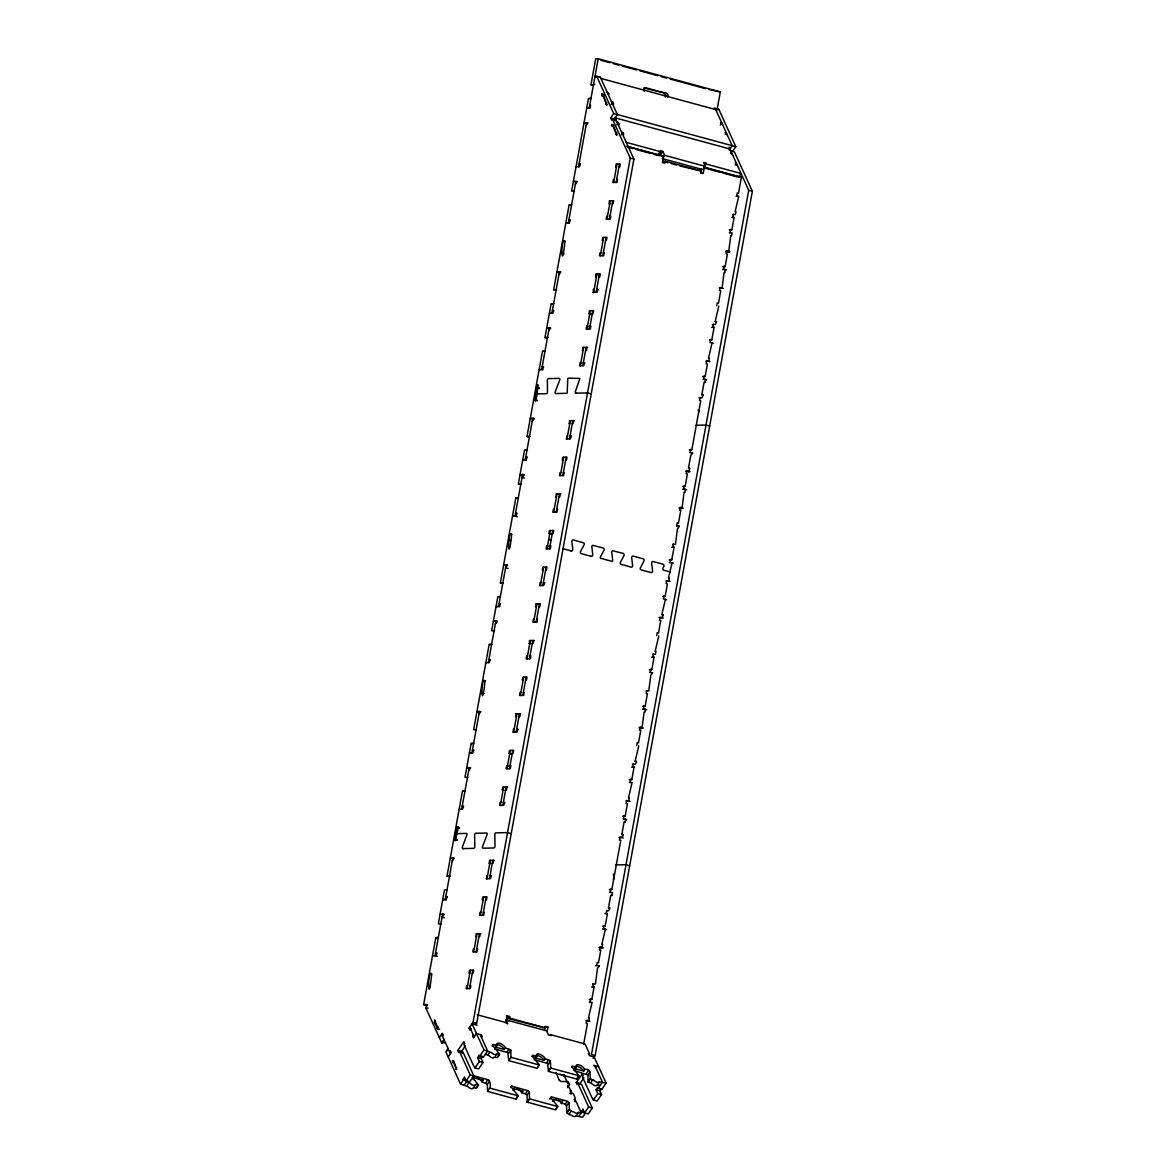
<?xml version="1.0" encoding="UTF-8"?>
<svg xmlns="http://www.w3.org/2000/svg" width="1176" height="1176" viewBox="0 0 1176 1176"><rect width="100%" height="100%" fill="white"/><g stroke="black" fill="none" stroke-linecap="round" stroke-linejoin="round"><path stroke-width="1.5" d="M590.896 556.336L591.205 556.336A1.499 1.25 88.9 0 0 592.719 554.763L591.822 546.546A1.499 1.25 88.9 0 1 592.748 545.326L603.2 547.987A1.499 1.25 88.9 0 1 603.92 548.56L604.155 549.177A1.499 1.25 88.9 0 1 604.023 550.192L600.451 556.865A1.499 1.25 88.9 0 0 600.407 558.218L612.24 561.422A1.499 1.25 88.9 0 0 612.667 560.173L611.755 552.294A1.499 1.25 88.9 0 1 612.696 550.736L623.133 553.396A1.499 1.25 88.9 0 1 623.971 555.601L620.399 562.275A1.499 1.25 88.9 0 0 620.707 564.171L631.1 567.155A1.499 1.25 88.9 0 0 632.615 565.582L631.703 557.703A1.499 1.25 88.9 0 1 633.217 556.13L643.081 558.806A1.499 1.25 88.9 0 1 643.816 559.364L644.051 559.996A1.499 1.25 88.9 0 1 643.919 561.011L640.2 568.346A1.499 1.25 88.9 0 0 641.185 569.89L651.342 572.594A1.499 1.25 88.9 0 0 652.562 570.992L651.651 563.113A1.499 1.25 88.9 0 1 651.886 562.113L652.312 561.672A1.499 1.25 88.9 0 1 653.165 561.54L663.029 564.215A1.499 1.25 88.9 0 1 663.97 566.112L663.043 567.949A1.499 1.25 88.9 0 0 663.837 570.228L670.129 571.933M511.678 534.36C507.312 528.524 507.929 570.286 511.678 534.36L510.413 534.389M564.995 241.227C560.643 235.376 561.261 277.139 564.995 241.227L563.745 241.256M485.012 680.933C480.646 675.083 481.263 716.845 485.012 680.933L483.762 680.963M571.036 1094.283C572.05 1089.314 577.24 1099.883 574.461 1101.544M431.68 974.066C427.388 967.054 427.902 1011.433 431.68 974.066L430.431 974.095L431.342 974.345M463.491 848.749L462.888 848.587A1.499 0.808 -74.8 0 1 462.315 847.146L467.004 834.607A1.499 0.808 -74.8 0 0 466.402 833.431L457.229 833.608M537.226 393.901L546.399 393.725A1.499 0.808 -74.8 0 0 547.501 392.24L547.355 379.804A1.499 0.808 -74.8 0 1 548.384 378.599L559.232 378.378A1.499 0.808 -74.8 0 1 559.805 379.833L555.145 392.093A1.499 0.808 -74.8 0 0 555.719 393.548L566.553 393.328A1.499 0.808 -74.8 0 0 567.229 392.887L567.729 378.878A1.499 0.808 -74.8 0 1 568.552 378.202L579.9 378.407L575.27 391.961A1.499 0.808 -74.8 0 0 575.872 393.151L576.475 393.313M535.139 398.502C535.198 413.276 541.724 359.709 534.86 400.031L537.3 400.693M427.285 1005.642L423.625 1004.657L435.826 937.551L438.325 937.507M452.789 858.039L445.234 899.567L446.454 899.89M461.683 809.176L469.224 767.649L470.459 767.987M471.899 752.993L479.455 711.465M488.334 662.617L495.89 621.09M506.121 564.906L498.565 606.434L499.785 606.757M551.882 313.286L559.438 271.759M575.887 181.383L568.331 222.911L569.551 223.234M578.548 166.727L586.545 122.76M589.22 108.089L598.187 58.8L720.315 91.919L716.978 110.235M534.86 400.031L536.109 400.016L536.388 398.488M445.454 1042.789L441.691 1042.759L425.639 1007.538L427.564 1004.76M432.503 955.794L435.84 955.735L436.987 952.972M444.469 917.809L442.029 917.148L444.014 914.369M443.955 899.949L442.735 899.611L446.071 899.552L447.218 896.788M452.26 860.964L454.23 858.186M459.169 809.235L462.506 809.162L463.653 806.398M468.695 770.589L470.679 767.796M470.121 753.243L469.4 753.052L472.737 752.978L473.869 750.215M478.911 714.405L480.896 711.612M486.57 662.852L485.835 662.661L489.172 662.602L490.319 659.824M495.361 624.015L497.345 621.237M497.286 606.801L496.051 606.478L499.388 606.404L500.535 603.641M508.032 568.493L505.577 567.832L507.562 565.053M513.721 516.426L512.501 516.088L515.838 516.029L516.984 513.265M524.467 478.103L522.026 477.441L523.996 474.663M523.937 460.242L522.717 459.904L526.054 459.845L527.201 457.082M532.243 421.258L534.227 418.48M540.387 369.852L539.167 369.529L542.504 369.455L543.65 366.691M548.692 330.882L550.662 328.104M550.118 313.536L549.383 313.345L552.72 313.272L553.867 310.508M558.909 274.699L560.893 271.906M566.567 223.161L565.832 222.955L569.169 222.896L570.316 220.132M575.358 184.309L577.328 181.53M576.049 166.772L579.386 166.713L580.532 163.934M586.015 125.685L588 122.907M494.273 860.45L489.481 860.362L489.569 863.463M566.759 439.148L566.685 436.046L567.508 436.031M476.236 936.743L476.162 933.641L480.94 933.729M486.761 878.84L486.688 875.752L487.525 875.738M500.094 805.56L500.02 802.458L500.858 802.444M504.034 790.243L502.284 790.007L502.814 787.082L507.606 787.156M507.517 765.811L506.68 765.826L506.15 768.751L510.325 768.678L510.854 765.738L510.016 765.752M511.398 754.022L508.958 753.36L509.487 750.435L513.662 750.347L513.118 753.287L512.295 753.302M513.427 732.28L513.353 729.179L514.191 729.164M518.954 716.654L519.792 716.64L520.321 713.714L516.146 713.788L515.617 716.728L516.455 716.713M529.567 643.61L529.479 640.508L534.257 640.597M538.946 606.728L539.784 606.713L540.313 603.788L536.153 603.861L535.609 606.801L536.447 606.787M540.093 585.707L540.019 582.62L540.842 582.59M547.516 545.958L546.678 545.973L546.149 548.898L550.324 548.825L550.853 545.885L550.015 545.899M551.397 534.169L548.942 533.507L549.486 530.582L553.646 530.494L553.117 533.434L552.279 533.448M556.219 497.036L556.145 493.935L560.923 494.023M569.551 423.757L569.478 420.655L574.255 420.743M580.091 365.854L580.018 362.767L581.767 362.987M582.884 350.463L582.811 347.376L587.588 347.449M587.515 326.105L586.677 326.119L586.148 329.045L590.308 328.971L590.852 326.031L590.014 326.061M591.381 314.33L588.941 313.654L589.47 310.729L593.645 310.64L593.116 313.58L592.278 313.595M593.424 292.574L593.336 289.472L594.174 289.458M598.952 276.948L599.775 276.933L600.319 274.008L596.144 274.082L595.615 277.022L596.438 277.007M466.99 988.59L470.326 970.273M473.663 951.943L476.986 933.626M480.322 915.31L483.659 896.979M486.982 878.663L490.319 860.347M500.315 805.384L503.651 787.053M506.988 768.737L510.325 750.42M513.647 732.089L516.984 713.773M520.321 695.457L523.658 677.126M526.98 658.81L530.317 640.494M533.654 622.178L536.976 603.847M540.313 585.53L543.65 567.214M546.987 548.883L550.309 530.567M553.646 512.251L556.983 493.92M560.32 475.604L563.642 457.288M566.979 438.957L570.316 420.64M580.312 365.677L583.649 347.361M586.971 329.03L590.308 310.714M593.645 292.398L596.982 274.067M600.304 255.751L603.641 237.434M606.978 219.104L610.315 200.787M613.637 182.471L616.974 164.14M469.489 988.546L472.825 970.215M476.162 951.898L479.485 933.582M482.821 915.251L486.158 896.935M489.495 878.619L492.817 860.288M502.828 805.325L506.15 787.009M509.487 768.692L512.824 750.361M516.161 732.045L519.483 713.729M522.82 695.398L526.157 677.082M529.479 658.766L532.816 640.435M536.153 622.119L539.49 603.803M542.812 585.486L546.149 567.155M549.486 548.839L552.823 530.523M556.145 512.192L559.482 493.876M562.819 475.56L566.156 457.229M569.478 438.913L572.815 420.596M582.811 365.633L586.148 347.302M589.485 328.986L592.807 310.67M596.144 292.339L599.481 274.023M602.818 255.706L606.14 237.376M609.477 219.059L612.814 200.743M616.15 182.412L619.473 164.096M478.955 936.508L479.793 936.493L480.322 933.568M486.158 878.678L490.319 878.604L491.465 875.826M492.288 863.228L493.126 863.213L493.655 860.273M499.491 805.398L503.651 805.31L504.798 802.547M505.621 789.949L506.459 789.919L506.988 786.994M512.824 732.119L516.984 732.031L518.131 729.267M532.287 643.375L533.125 643.36L533.654 640.42M539.475 585.545L543.65 585.457L544.797 582.693M558.953 496.801L559.791 496.786L560.32 493.861M566.141 438.971L570.316 438.898L571.462 436.134M572.286 423.522L573.109 423.507L573.653 420.567M579.474 365.692L583.649 365.604L584.795 362.84M586.53 350.492L585.619 350.242L586.442 350.228L586.986 347.287M592.807 292.412L596.982 292.324L598.128 289.561M470.665 1029.059L469.9 1030.161L469.018 1028.221L473.031 1022.4L630.248 158.143L612.314 118.776L612.167 120.055M614.989 117.615L633.923 159.142L476.692 1023.399L473.031 1022.4M506.033 1022.517L507.224 1015.946L509.664 1016.608L509.399 1018.078L506.9 1018.122L507.165 1016.652L509.664 1016.608M626.587 146.162L663.631 156.202L662.558 162.067L664.999 162.729L665.263 161.259L701.087 170.976L679.831 165.934M665.263 161.259L662.764 161.318L662.5 162.773L664.999 162.729M506.9 1018.122L542.783 1027.471M545.032 1029.235L545.488 1026.325L547.928 1026.986L547.149 1031.308M701.572 168.756L700.764 173.151L703.263 173.107L704.336 167.242L741.38 177.282L738.469 193.29L737.249 192.952L736.72 195.892M590.058 1002.011L590.602 999.085L591.822 999.409L594.086 986.958L592.866 986.62L593.395 983.695M596.732 965.364L597.261 962.438L598.481 962.777L600.745 950.311L599.525 949.987L600.069 947.048L603.317 947.929M606.728 910.4L606.199 913.34L607.419 913.664L605.155 926.129L602.641 926.173M610.065 892.084L610.594 889.159L611.814 889.482L620.752 840.384L619.531 840.061L620.061 837.121L623.324 838.003M630.057 782.158L630.586 779.232L631.821 779.556L634.085 767.105L632.864 766.767L633.394 763.841M636.731 745.525L637.26 742.585L638.48 742.923L640.744 730.458L639.524 730.134L640.053 727.194L643.316 728.076M646.726 690.562L646.197 693.487L647.417 693.811L645.139 706.276L642.64 706.32M650.063 672.231L650.593 669.306L651.813 669.629L654.077 657.178L652.856 656.84L653.386 653.915M656.722 635.599L657.252 632.659L658.472 632.997L660.75 620.531L659.53 620.208L660.059 617.268L663.308 618.15M673.392 543.988L672.848 546.913L674.083 547.252L671.805 559.702L669.306 559.761M676.715 525.672L677.258 522.732L678.479 523.07L680.742 510.605L679.522 510.281L680.051 507.341L683.315 508.223M690.047 452.378L690.591 449.452L691.811 449.776L700.734 400.678L699.514 400.355L700.058 397.415M713.376 324.135L712.847 327.06L714.067 327.398L711.803 339.849L709.304 339.908M716.713 305.819L717.257 302.879L718.477 303.217L720.741 290.751L719.521 290.428L720.05 287.488L723.299 288.37M730.046 232.525L730.575 229.599L731.81 229.923L734.074 217.472L732.854 217.134L733.383 214.208M583.693 1044.112L587.412 1023.59L586.192 1023.267L586.736 1020.327L589.985 1021.209M609.403 908.048L608.477 907.813L610.756 895.348L612.196 895.495M622.736 834.769L621.81 834.519L624.088 822.068L625.529 822.215M622.648 816.247L625.147 816.203L627.411 803.737L626.191 803.414L626.72 800.474L629.983 801.37M636.069 761.489L635.143 761.24L638.774 745.834M662.72 614.916L661.809 614.666L665.44 599.26M662.647 596.394L665.146 596.35L667.409 583.899L666.189 583.561L666.718 580.635L669.982 581.517M682.639 486.467L685.138 486.423L687.401 473.972L686.181 473.634L686.725 470.709L689.974 471.591M702.719 395.062L701.807 394.813L704.071 382.362L705.512 382.509M702.631 376.54L705.144 376.496L707.408 364.046L706.188 363.707L706.717 360.782L709.981 361.664M716.052 321.783L715.14 321.533L718.771 306.127M722.637 266.614L725.136 266.57L727.4 254.119L726.18 253.781L726.709 250.856L729.973 251.737M592.675 984.062L595.453 984.003L597.423 968.627L599.393 965.849M606.698 910.768L608.786 910.724L609.932 907.96M611.579 895.333L612.725 892.569M618.988 837.503L622.119 837.444L623.265 834.666M624.912 822.053L626.058 819.29M632.32 764.209L635.452 764.15L636.598 761.387M646.006 690.929L648.784 690.871L650.74 675.494L652.724 672.716M658.78 635.907L655.15 651.313L655.973 651.298L655.444 654.224L652.665 654.282M663.249 614.813L662.117 617.591L658.986 617.65M672.657 544.356L675.45 544.297L677.405 528.935L679.39 526.142M687.74 471.032L688.769 471.017L689.915 468.254M689.312 468.092L688.475 468.107L690.738 455.641L692.723 452.863M698.985 397.797L702.101 397.738L703.248 394.974M704.909 382.347L706.056 379.583M712.112 342.775L708.466 358.18L709.304 358.166L708.775 361.091L705.997 361.15M712.318 324.517L715.434 324.444L716.581 321.68M729.091 147.206L748.715 190.262L591.484 1054.519L595.159 1055.519L752.375 191.262L734.441 151.895L730.781 150.91M462.888 848.587L473.737 848.381A1.499 0.808 -74.8 0 0 474.825 846.896L474.619 834.725A1.499 0.808 -74.8 0 1 475.721 833.24L486.57 833.034A1.499 0.808 -74.8 0 1 487.129 834.49L482.469 846.749A1.499 0.808 -74.8 0 0 483.042 848.19L493.891 847.984A1.499 0.808 -74.8 0 0 494.39 847.734L494.699 847.308A1.499 0.808 -74.8 0 0 494.993 846.5L494.831 834.063A1.499 0.808 -74.8 0 1 495.875 832.858L507.547 832.623L511.222 833.622M570.948 550.927L571.257 550.927A1.499 1.25 88.9 0 0 572.771 549.354L571.859 541.475A1.499 1.25 88.9 0 1 573.094 539.872L583.766 542.886A1.499 1.25 88.9 0 1 584.075 544.782L580.4 551.779A1.499 1.25 88.9 0 0 581.341 553.661L591.205 556.336M601.965 96.05C599.422 83.716 613.255 123.377 603.097 94.403L604.317 94.742M606.816 102.621L605.64 104.12L606.86 104.458M611.285 104.355L612.784 102.15L611.564 101.812M611.564 119.878L610.682 117.953L613.696 113.543L596.732 76.308L594.997 76.337L597.437 76.999M612.314 118.776L615.974 119.776L615.224 120.878L614.342 118.938L617.371 114.542L600.392 77.293L596.732 76.308M612.049 126.479C609.771 115.718 623.133 152.277 613.181 124.832M616.812 124.759L618.326 122.569L617.106 122.231M615.724 134.549L616.856 132.903M621.369 134.77L622.883 132.579L621.663 132.241M664.646 155.335L662.382 158.628L703.086 169.667L705.35 166.375L664.646 155.335L662.882 151.454L660.442 150.793L660.883 151.763L658.619 155.07L659.692 151.895M662.882 151.454L660.618 154.762L658.178 154.1M720.285 125.141L721.799 122.936L720.579 122.613L722.681 124.877M725.225 134.593L726.371 132.947L725.136 132.623L727.253 134.887M703.762 166.463L706.026 163.155L703.586 162.494L705.35 166.375M704.968 166.331L706.026 163.155M735.823 146.662L732.795 151.057L729.135 150.072L732.163 145.662L715.184 108.427L713.45 108.457L718.859 109.427L735.823 146.662L613.696 113.543M735.323 165.022L736.455 163.376L735.235 163.038L737.337 165.316M435.311 1020.489L434.179 1022.135C444.675 1043.038 430.784 1010.963 435.399 1022.473M438.251 1026.942L437.119 1028.588L439.559 1029.25M439.339 1037.614L442.367 1033.204L443.249 1035.145L442.499 1036.247M441.691 1042.759L444.293 1039.51M442.014 1042.818L443.72 1040.334M472.34 1077.275L478.485 1084.978L476.251 1088.344L473.325 1087.594L472.708 1088.403A2.999 1.382 34.5 0 1 470.723 1088.535A2.999 1.382 34.5 0 1 468.21 1086.727L460.522 1084.081L445.792 1051.756L448.423 1048.58L446.718 1051.065M449.555 1051.741L450.32 1050.638L451.202 1052.579L448.174 1056.974M464.182 1085.081L466.96 1081.038L463.3 1080.053L464.373 1076.878L466.137 1080.759L469.797 1081.744L473.84 1075.864L463.094 1052.3L459.434 1051.3L458.684 1052.402L457.802 1050.462L463.844 1041.671L464.726 1043.597L463.976 1044.7L473.384 1065.368L474.957 1067.926L478.617 1068.91L483.027 1062.501L481.263 1058.62L477.603 1057.636L479.117 1055.431L481.557 1056.092M452.657 1062.692C450.717 1052.461 461.506 1084.037 453.804 1061.046M463.094 1052.3L462.344 1053.402L461.462 1051.462L465.49 1045.596M473.311 1034.88L472.561 1035.983L473.443 1037.908L476.456 1033.513L481.351 1034.836L482.233 1036.776L481.013 1036.438M455.612 1069.16L456.788 1067.661M460.522 1084.081L463.3 1080.053M480.131 1034.513L487.628 1050.976L483.218 1057.386L479.558 1056.401L483.968 1049.977L472.046 1023.826L476.927 1025.149L476.045 1023.208M481.263 1058.62L482.777 1056.415L483.218 1057.386M466.137 1080.759L470.18 1074.879L459.434 1051.3M474.957 1067.926L479.367 1061.502L477.603 1057.636M492.171 1046.243L493.303 1044.582L496.963 1045.582A5.263 2.411 34.5 0 1 499.697 1043.347A5.263 2.411 34.5 0 1 505.518 1047.904L510.737 1050.006L511.031 1057.312L539.358 1065L537.094 1068.308L508.752 1060.62L507.9 1052.711L494.552 1048.845M467.328 1084.948L469.033 1082.479L470.474 1083.434A2.999 1.382 34.5 0 0 472.987 1085.227A2.999 1.382 34.5 0 0 474.972 1085.095L475.604 1084.287L478.514 1085.051M485.365 1054.269L487.937 1054.975L489.642 1052.491M474.457 1077.495A5.263 2.411 34.5 0 0 474.648 1078.039L473.516 1079.686A5.263 2.411 34.5 0 1 473.296 1079.039M505.518 1047.904L504.372 1049.551L495.831 1047.228L496.963 1045.582M473.663 1087.653L475.369 1085.169M495.419 1056.019L497.11 1053.549L499.682 1054.24L497.419 1057.547L493.993 1057.18A2.999 1.382 34.5 0 1 492.274 1057.841A2.999 1.382 34.5 0 1 489.378 1055.93L487.937 1054.975M477.765 1085.58L476.251 1088.344M497.815 1056.43L499.506 1053.946L492.524 1045.229L493.303 1044.582M479.72 1079.274A5.263 2.411 34.5 0 1 482.072 1082.008L483.204 1080.347A5.263 2.411 34.5 0 0 482.469 1079.186M486.011 1082.582C489.201 1075.129 491.289 1085.286 489.848 1088.123L518.19 1095.812L515.911 1099.104L487.584 1091.416L487.29 1084.11L482.072 1082.008M506.9 1052.197L508.899 1049.301M487.393 1084.301L489.378 1081.405M508.855 1053.079L510.84 1050.197M487.584 1091.416L489.775 1087.859M508.752 1060.62L511.031 1057.312M510.737 1087.197L511.575 1086.11L528.406 1090.799L529.332 1091.754L529.523 1098.884L557.85 1106.557L555.587 1109.865L527.26 1102.177L529.523 1098.884M510.943 1087.388L511.795 1086.154M532.125 1056.577L532.963 1055.342L536.638 1056.342A5.263 2.411 34.5 0 1 539.358 1054.108A5.263 2.411 34.5 0 1 545.179 1058.65L550.412 1060.767L550.691 1068.073L579.033 1075.761L576.755 1079.053L548.428 1071.38L547.575 1063.472L534.227 1059.605M514.103 1088.153A5.263 2.411 34.5 0 0 514.324 1088.8L513.192 1090.446A5.263 2.411 34.5 0 1 512.971 1089.799M545.179 1058.65L544.047 1060.311L535.506 1057.988L536.638 1056.342M517.44 1096.341L515.911 1099.104M537.476 1067.191L539.181 1064.706L532.184 1055.989L532.963 1055.342M518.557 1089.432A5.263 2.411 34.5 0 1 521.732 1092.754L522.879 1091.108A5.263 2.411 34.5 0 0 522.482 1090.431M521.732 1092.754L525.407 1093.753L527.392 1090.872M546.575 1062.957L548.56 1060.061M527.348 1094.635L529.332 1091.754M548.236 1064.251L550.221 1061.355M527.201 1102.044L528.877 1099.442M548.913 1070.292L550.618 1067.808M548.428 1071.38L550.691 1068.073M559.32 1080.685L556.013 1072.409M560.276 1074.202L563.451 1075.746L564.01 1074.908M564.377 1075.055L563.451 1075.746M549.839 1098.781L550.397 1097.958M571.58 1067.147L572.227 1066.044L576.299 1067.102A5.263 2.411 34.5 0 1 579.033 1064.868A5.263 2.411 34.5 0 1 584.854 1069.41C594.468 1068.161 585.927 1080.538 594.38 1080.494A2.999 1.382 34.5 0 0 597.276 1082.405A2.999 1.382 34.5 0 0 598.996 1081.744L606.096 1083.096L601.671 1089.52L597.57 1087.55L596.056 1089.755L597.82 1093.621L601.495 1094.621L597.085 1101.03L593.41 1100.045L591.851 1097.487L582.429 1076.819L583.193 1075.731L582.311 1073.791L576.255 1082.582L577.137 1084.522L577.901 1083.419L581.561 1084.419L592.292 1107.983L588.25 1113.878L584.59 1112.878L582.826 1108.997L581.752 1112.173L585.413 1113.172L582.649 1117.2L575.549 1115.848A2.999 1.382 34.5 0 1 574.197 1116.583A2.999 1.382 34.5 0 1 571.521 1115.201C562.187 1114.216 571.462 1103 561.408 1103.514A5.263 2.411 34.5 0 0 558.218 1100.177M550.045 1098.972L551.47 1096.899L567.346 1101.206C571.918 1104.249 565.744 1110.864 573.785 1111.893A2.999 1.382 34.5 0 0 576.46 1113.29A2.999 1.382 34.5 0 0 577.813 1112.54L581.253 1112.908L576.078 1101.559L573.976 1099.295M553.793 1099.001A5.263 2.411 34.5 0 0 553.999 1099.545L552.852 1101.206A5.263 2.411 34.5 0 1 552.646 1100.56M584.854 1069.41L583.722 1071.057L575.167 1068.749L576.299 1067.102M567.64 1087.638L569.654 1084.698L568.772 1082.773L568.023 1083.86L564.48 1076.113M555.969 1108.747L557.674 1106.278L550.691 1097.546L551.47 1096.899M578.283 1076.29L576.755 1079.053M561.408 1103.514L562.54 1101.868A5.263 2.411 34.5 0 0 562.231 1101.295M593.145 1058.429L595.159 1055.519M569.86 1093.43L571.374 1091.24L567.685 1085.477M565.068 1104.514L567.053 1101.618M586.53 1073.291L588.514 1070.41M583.957 1077.716L579.915 1083.581L576.255 1082.582M567.023 1105.396L569.008 1102.515M600.157 1085.404L596.717 1085.036A2.999 1.382 34.5 0 1 595.012 1085.698A2.999 1.382 34.5 0 1 592.116 1083.787L588.029 1081.935L587.912 1075.011L589.896 1072.115M566.847 1112.672L568.552 1110.203M588.588 1081.038L590.293 1078.568M566.92 1112.937L569.184 1109.63M588.103 1082.126L590.367 1078.833M569.493 1113.628L571.198 1111.158M591.234 1082.008L592.939 1079.524M576.975 1114.686L578.68 1112.202M597.584 1084.698L599.29 1082.229M578.989 1116.2L581.752 1112.173M598.011 1088.52L602.421 1082.096L594.924 1065.632M584.59 1112.878L588.632 1106.998L577.901 1083.419M593.41 1100.045L597.82 1093.621M601.495 1094.621L599.731 1090.74L601.23 1088.55L601.671 1089.52M591.308 84.892L594.835 84.407M545.326 337.703L547.972 337.336M527.318 436.663L529.964 436.296M518.66 484.277L521.306 483.909M500.653 583.222L503.299 582.87M447.321 876.37L449.967 876.002M598.187 58.8L595.688 58.844L590.955 84.863L593.807 84.848M598.658 77.337L600.392 77.293M645.653 87.95L643.772 87.994L666.63 93.463A2.249 1.882 88.9 0 1 667.792 96.932M720.315 91.919L708.952 89.567M590.984 98.416L588.47 98.475L571.624 191.1L574.491 191.085M588.808 98.622L590.69 98.593M589.749 105.164L590.587 105.149L590.058 108.074L586.721 108.148M587.383 122.73L584.046 122.804L584.972 123.054M661.132 156.246L663.631 156.202M579.092 163.787L579.915 163.773M616.445 167.08L615.607 167.095L616.136 164.155L620.311 164.081L619.781 167.007L618.943 167.021M614.181 179.531L613.343 179.546L612.814 182.486L616.974 182.398L617.518 179.472L616.68 179.487M738.881 177.341L741.38 177.282M576.725 181.369L573.388 181.427L574.3 181.677M735.985 196.26L738.763 196.201L735.132 211.606L735.97 211.592L735.441 214.517L732.663 214.576M571.654 204.653L569.155 204.712L553.617 290.06L556.483 290.046M609.771 203.713L608.947 203.742L609.477 200.802L613.651 200.729L613.108 203.654L612.27 203.669M569.493 204.859L571.36 204.83M607.507 216.178L606.669 216.193L606.14 219.118L610.315 219.045L610.844 216.105L610.006 216.134M569.698 219.956L568.861 219.971L569.787 220.221M731.56 217.516L734.074 217.472M729.296 229.981L731.81 229.923M729.326 232.892L732.104 232.848L731.575 235.773L730.737 235.788L728.767 251.164L725.989 251.223M603.112 240.36L602.274 240.374L602.803 237.449L606.978 237.361L606.448 240.301L605.611 240.316M561.525 253.472L563.995 253.781M600.848 252.825L600.01 252.84L599.481 255.765L603.641 255.692L604.185 252.752L603.347 252.766M560.276 271.744L556.939 271.818L557.85 272.068M722.652 269.539L725.445 269.48L724.901 272.42L724.063 272.435L722.108 287.811L719.33 287.855M597.511 289.399L596.673 289.414L597.599 289.663M553.646 303.614L551.147 303.673L544.958 337.674L547.825 337.659M551.485 303.82L553.573 303.776M553.249 310.346L552.426 310.361L553.337 310.611M588.941 313.654L589.779 313.639M715.14 321.533L715.978 321.518M550.059 327.928L546.722 328.001L547.942 328.325M711.568 327.442L714.067 327.398M544.988 351.227L542.489 351.271L526.951 436.634L529.817 436.605M582.282 350.301L583.105 350.286M542.827 351.433L544.914 351.389M583.34 362.693L584.178 362.678M542.195 366.544L543.033 366.53M703.351 379.451L705.438 379.407M575.858 393.151L587.544 392.916L591.205 393.916M701.807 394.813L702.645 394.798M533.61 418.318L530.273 418.377L531.493 418.715M568.949 423.58L569.772 423.566M696.001 425.242L705.997 425.036L709.672 426.035M570.022 435.973L570.845 435.958M526.98 450.188L524.481 450.232L518.293 484.233L521.159 484.218M524.819 450.393L526.907 450.349M689.312 449.835L691.811 449.776M690.018 452.731L692.105 452.701M525.76 456.935L526.598 456.905M563.113 460.213L562.275 460.228L562.819 457.302L566.979 457.214L566.45 460.154L565.612 460.169M560.849 472.664L560.011 472.693L559.482 475.618L563.657 475.53L564.186 472.605L563.348 472.62M520.057 474.56L523.394 474.501M682.668 489.392L685.446 489.334L684.902 492.274L684.079 492.288L682.109 507.665L679.331 507.709M518.322 497.801L515.823 497.845L500.3 583.193L503.152 583.178M555.616 496.875L556.454 496.86M516.161 498.007L518.249 497.962M554.175 509.311L553.352 509.326L552.808 512.266L556.983 512.177L557.512 509.252L556.689 509.267M516.367 513.089L515.544 513.118L516.455 513.353M676.685 526.025L678.773 525.981M548.942 533.507L549.78 533.492M509.311 540.49L510.56 540.475M548.648 539.725L551.147 539.681M509.443 546.575L508.194 546.605L508.929 546.796M671.57 547.296L674.083 547.252M503.607 564.95L506.944 564.877M669.335 562.672L672.113 562.628L668.482 578.033L669.306 578.019L668.776 580.944L665.998 581.003M543.121 570.139L542.283 570.154L542.812 567.229L546.987 567.141L546.458 570.066L545.62 570.095M544.179 582.532L543.356 582.546L544.268 582.796M500.315 596.746L497.815 596.805L491.627 630.806L494.493 630.792M499.932 603.479L499.094 603.494L500.006 603.744M661.809 614.666L662.647 614.651M534.183 619.237L533.345 619.252L532.816 622.192L536.991 622.104L537.52 619.179L536.682 619.193M496.728 621.075L493.391 621.134L494.126 621.325M491.656 644.36L489.157 644.419L473.634 729.767L476.486 729.752M528.95 643.434L530.699 643.669M489.495 644.566L491.583 644.521M527.524 655.885L526.686 655.899L526.157 658.825L530.317 658.751L530.846 655.811L530.023 655.826M489.701 659.663L488.878 659.677L489.789 659.927M651.577 657.222L654.077 657.178M649.314 669.688L651.813 669.629M650.034 672.584L652.107 672.554M523.114 680.066L522.291 680.081L522.82 677.155L526.98 677.067L526.451 679.993L525.613 680.022M520.85 692.517L520.013 692.546L519.483 695.472L523.658 695.384L524.187 692.458L523.349 692.473M480.293 711.451L476.956 711.509L478.176 711.847M642.669 709.246L645.448 709.187L644.918 712.127L644.08 712.141L642.111 727.518L639.332 727.562M517.528 729.105L516.69 729.12L517.602 729.37M473.663 743.32L471.15 743.364L464.976 777.38L467.827 777.365M471.488 743.526L473.575 743.482M473.266 750.053L472.429 750.067L473.34 750.317M508.958 753.36L509.781 753.346M635.143 761.24L635.981 761.225M470.062 767.634L466.725 767.707L467.945 768.031M631.585 767.149L634.085 767.105M629.307 779.615L631.821 779.556M629.336 782.525L632.115 782.481L628.484 797.887L629.322 797.857L628.778 800.797L626 800.856M464.99 790.933L462.491 790.978L446.968 876.326L449.835 876.311M502.284 790.007L503.122 789.993M462.83 791.139L464.917 791.095M504.195 802.385L503.357 802.399L504.269 802.649M463.05 806.236L462.212 806.251L463.124 806.501M623.368 819.158L625.456 819.113M621.81 834.519L622.648 834.504M450.29 858.083L453.627 858.024M488.951 863.287L490.701 863.522M615.798 864.948L626.014 864.742L629.674 865.742M490.862 875.664L490.025 875.679L490.936 875.929M446.998 889.894L444.484 889.938L438.31 923.939L441.162 923.924M609.315 889.541L611.814 889.482M610.035 892.437L612.123 892.408M446.601 896.612L445.763 896.627L446.689 896.876M483.115 899.919L482.292 899.934L482.821 897.009L486.996 896.92L486.452 899.846L485.629 899.861M608.477 907.813L609.315 907.784M480.852 912.37L480.029 912.385L479.485 915.325L483.659 915.237L484.189 912.311L483.351 912.326M440.059 914.267L443.396 914.208M604.92 913.723L607.419 913.664M602.671 929.099L605.449 929.04L601.818 944.446L602.656 944.431L602.112 947.371L599.334 947.415M475.618 936.581L476.456 936.552M436.164 937.713L438.251 937.669M474.193 949.017L473.355 949.032L472.825 951.972L476.986 951.884L477.53 948.958L476.692 948.973M436.384 952.795L435.546 952.81L436.458 953.06M595.659 965.746L598.79 965.687M469.797 973.199L468.959 973.213L469.489 970.288L473.663 970.2L473.12 973.14L472.296 973.155M429.46 986.282L428.211 986.311L430.034 986.811M467.519 985.664L466.696 985.679L466.152 988.604L470.326 988.531L470.856 985.591L470.032 985.606M591.587 987.002L594.086 986.958M589.323 999.468L591.822 999.409M423.625 1004.657L426.962 1004.583M589.338 1002.378L592.116 1002.334L588.485 1017.74L589.323 1017.71L588.779 1020.65L586.001 1020.709M506.386 1015.961L507.224 1015.946M547.928 1026.986L544.811 1026.868M542.724 1027.839L545.223 1027.795L509.399 1018.078M568.126 1081.523L561.261 1081.582L559.6 1080.274M497.11 1053.549L496.257 1053.872A2.999 1.382 34.5 0 1 494.537 1054.549A2.999 1.382 34.5 0 1 491.656 1052.623L483.968 1049.977M600.995 60.285L609.844 62.695M613.387 63.651L618.694 65.092M622.236 66.047L636.392 69.884M639.935 70.854L657.634 75.646M661.177 76.602L666.483 78.042M670.026 79.013L705.424 88.612M666.63 93.463L646.285 87.935A2.249 1.882 88.9 0 0 644.301 91.346M715.184 108.427L718.859 109.427M600.921 78.439L715.714 109.574M607.007 91.816L609.109 94.08L607.889 93.742M612.446 103.753L613.666 104.091L612.784 102.15M615.092 117.835L729.899 148.97M610.682 117.953L614.342 118.938M731.898 153.365L730.678 153.027L732.78 155.305M617.988 124.171L619.208 124.509L618.326 122.569M622.545 134.182L623.765 134.505L622.883 132.579M626.279 142.384L660.883 151.763M706.482 164.126L741.071 173.504L738.807 176.812L704.203 167.433M627.47 146.618L658.619 155.07M627.616 147.162L632.909 148.602M636.437 149.558L650.548 153.38M654.077 154.335L659.369 155.776M705.365 168.242L719.477 172.078M723.005 173.034L737.117 176.856M662.764 161.318L667.88 162.7M671.29 163.626L676.42 165.007M700.822 172.446L703.263 173.107M630.248 158.143L633.923 159.142M748.715 190.262L752.375 191.262M725.842 251.341L729.105 252.223M725.827 251.576L728.267 252.237M725.136 266.57L723.916 266.246L723.387 269.172L726.636 270.054M596.144 274.082L598.584 274.743M711.803 339.849L710.583 339.526L710.054 342.451L713.303 343.333M586.677 326.119L589.117 326.781M550.442 328.28L549.221 327.942L541.666 369.47L542.886 369.808M705.144 376.496L703.924 376.173L703.38 379.098L706.644 379.98M699.029 411.718L698.132 410.204M539.255 388.051L537.079 387.815L539.519 388.477M536.579 394.092L535.33 394.122M536.109 400.016L537.035 400.252M534.007 418.656L532.772 418.333L525.231 459.86L526.451 460.183M685.843 471.194L689.107 472.076M685.138 486.423L683.918 486.1L683.388 489.025L686.637 489.907M679.155 508.076L681.61 508.738M523.776 474.854L522.556 474.516L515 516.043L517.44 516.705M521.277 474.898L523.717 475.56M671.805 559.702L670.585 559.379L670.055 562.304L673.319 563.186M563.039 548.692L571.257 550.927M546.678 545.973L549.119 546.634M665.146 596.35L663.925 596.011L663.396 598.952L666.645 599.833M536.153 603.861L538.593 604.523M645.139 706.276L643.919 705.938L643.39 708.878L646.653 709.76M639.171 727.929L641.611 728.591M484.012 693.472L481.528 693.164L483.733 693.766M516.146 713.788L518.587 714.449M506.68 765.826L509.135 766.487M625.147 816.203L623.927 815.865L623.398 818.805L626.646 819.687M459.566 827.83L457.096 827.522L455.185 840.811L458.346 827.507L458.14 826.493L457.302 826.919L459.537 828.183M456.597 833.799L455.347 833.828M613.372 874.062L614.063 878.781M457.346 840.046L454.877 839.737L457.317 840.399M605.155 926.129L603.935 925.791L603.391 928.731L606.654 929.613M599.172 947.783L601.612 948.444M443.793 914.546L442.573 914.222L435.017 955.75L437.457 956.411M506.165 1020.151L508.605 1020.812M477.191 1014.756L504.871 1022.253L507.753 1023.884L505.9 1019.812L546.605 1030.852L548.457 1034.924L550.897 1035.586L550.456 1034.615L585.06 1044.009L589.632 1054.019L588.397 1053.681L589.279 1055.622L594.174 1056.945L606.096 1083.096M425.639 1007.538L428.079 1008.2M469.018 1028.221L471.458 1028.897M598.584 1066.632L593.704 1065.309L595.806 1067.573M573.903 1070.366L587.912 1075.011M457.802 1050.462L461.462 1051.462M596.056 1089.755L599.731 1090.74M479.367 1061.502L483.027 1062.501M571.374 1091.24L570.154 1090.902L571.036 1092.842M470.18 1074.879L487.996 1079.7M588.632 1106.998L592.292 1107.983M474.648 1078.039L483.204 1080.347M514.324 1088.8L522.879 1091.108M553.999 1099.545L562.54 1101.868M462.859 1079.083L466.96 1081.038M581.312 1111.202L584.972 1112.202M466.46 1081.773L469.033 1082.479M525.407 1093.753L527.068 1095.047L527.171 1101.912M571.859 1066.735L578.989 1075.687M511.016 1086.786L518.19 1095.812M469.783 1027.133L474.193 1036.82M479.117 1055.431L479.558 1056.401M441.617 1034.307L450.437 1053.681M495.831 1047.228A5.263 2.411 34.5 0 1 495.64 1046.684M495.61 1045.758A5.263 2.411 34.5 0 1 499.653 1045.39A5.263 2.411 34.5 0 1 504.372 1049.551M535.506 1057.988A5.263 2.411 34.5 0 1 535.227 1056.783M535.653 1055.93A5.263 2.411 34.5 0 1 539.975 1056.46A5.263 2.411 34.5 0 1 544.047 1060.311M575.167 1068.749A5.263 2.411 34.5 0 1 574.946 1067.279M575.814 1066.426A5.263 2.411 34.5 0 1 580.121 1067.47A5.263 2.411 34.5 0 1 583.722 1071.057M613.446 878.619A1.499 0.808 -74.8 0 1 613.284 879.163M664.131 93.507A2.249 1.882 88.9 0 1 665.293 96.976M555.587 1098.972A5.263 2.411 34.5 0 1 556.454 1099.266M516.779 1088.506A5.263 2.411 34.5 0 1 517.675 1088.917M473.384 1077.995A5.263 2.411 34.5 0 1 473.678 1077.628M477.118 1077.745A5.263 2.411 34.5 0 1 478.882 1078.671"/></g></svg>
